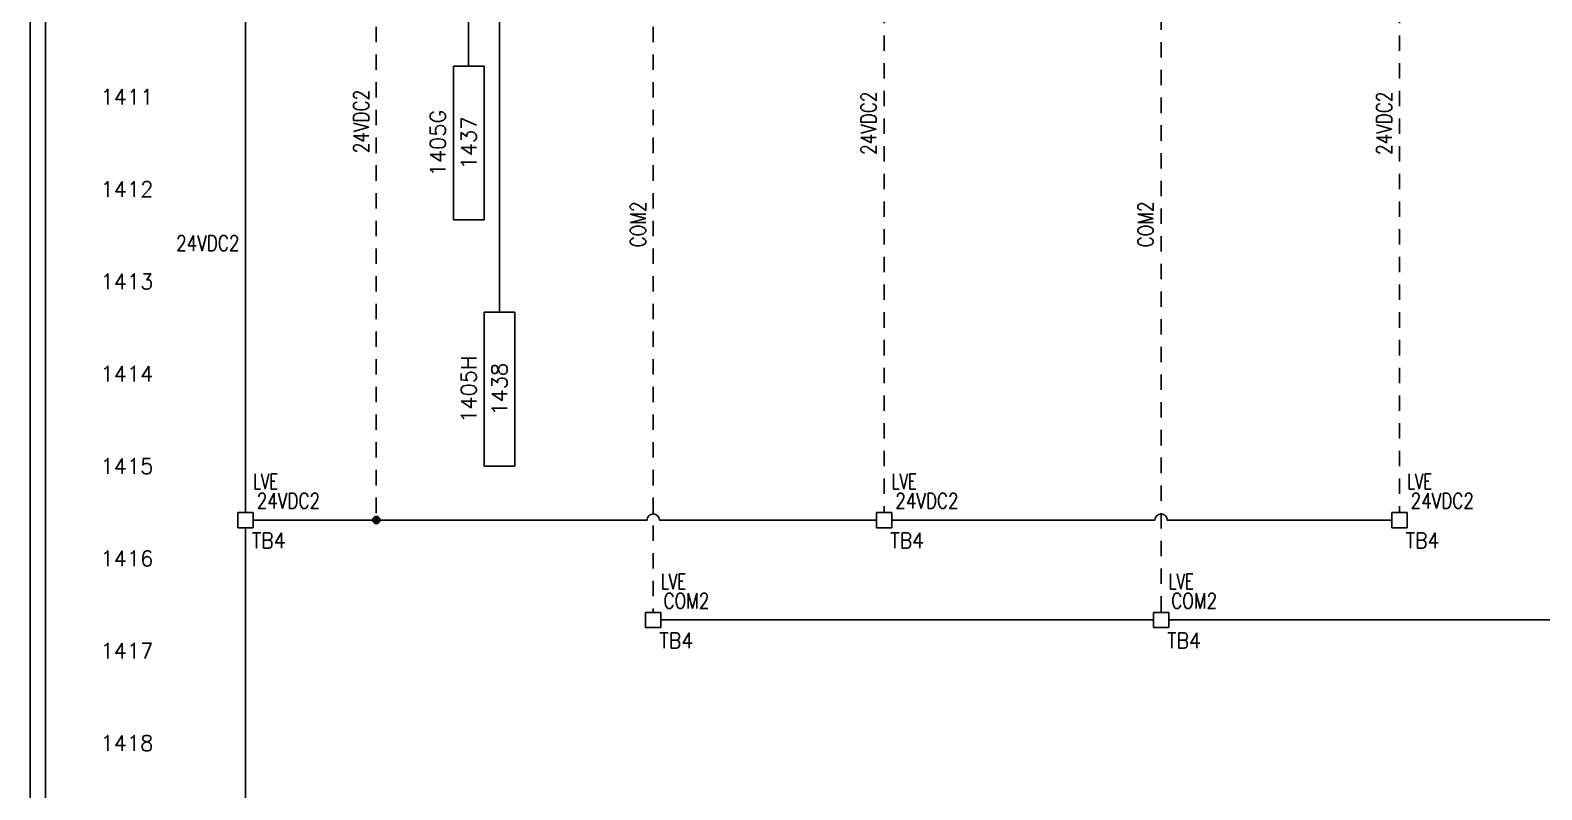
# Model space of a CAD drawing. Header units: inches. Extents: x 0 to 34.2, y 0 to 22.
# Drawn here: x 0 to 12.28, y 7.37 to 13.54 of the extents above; entities that cross this region are included whole.
import ezdxf
from ezdxf.enums import TextEntityAlignment as Align

# ---------------------------------------------------------------- set-up
doc = ezdxf.new("R2010")
doc.units = ezdxf.units.IN
doc.header["$MEASUREMENT"] = 0
doc.linetypes.add('HIDDEN2', pattern=[0.1875, 0.125, -0.0625])
for name, color, linetype in [('BLU_12AWG', 5, 'Continuous'), ('BLU_18AWG', 5, 'Continuous'), ('BLU_WHT_12AWG', 4, 'Continuous'), ('BLU_WHT_18AWG', 4, 'Continuous'), ('DESC', 150, 'Continuous'), ('LOC', 8, 'Continuous'), ('SYMS', 7, 'Continuous'), ('TAGS', 1, 'Continuous'), ('VIO_18AWG', 190, 'Continuous'), ('WIRENO', 3, 'Continuous'), ('WIREREF', 50, 'Continuous'), ('XREF', 7, 'Continuous')]:
    doc.layers.add(name, color=color, linetype=linetype)
doc.styles.add('Fields', font='simplex.shx', dxfattribs={"height": 0.185})
doc.styles.add('WD', font='romans.shx', dxfattribs={"height": 0.185})

# ---------------------------------------------------------------- blocks, each defined once
blk = doc.blocks.new('RG_Master_Ver_4_2_2')
at = {"color": 3}
blk.add_line((0.125, 21.734), (0.125, 0.194), dxfattribs=at)
blk.add_lwpolyline([(0, -0.044), (34.25, -0.044), (34.25, 21.956), (0, 21.956)], close=True, dxfattribs=at)
at = {"style": 'Fields'}
for tag, p in [('DESCRIPTION_3', (13.116, 1.307)), ('DRN_3', (15.472, 1.307)), ('CHK_3', (16.529, 1.307)), ('APP_3', (17.552, 1.307)), ('DATE_3', (18.829, 1.307)), ('DRAWING_DESC', (32.229, 1.246)), ('CUSTOMER', (28.997, 1.214)), ('DESCRIPTION_2', (13.116, 0.951)), ('DRN_2', (15.472, 0.951)), ('CHK_2', (16.529, 0.951)), ('APP_2', (17.552, 0.951)), ('DATE_2', (18.829, 0.951)), ('SIZE', (30.715, 0.894)), ('DRAWING_#', (32.125, 0.894)), ('REV', (33.543, 0.894)), ('DESCRIPTION_1', (13.116, 0.596)), ('DRN_1', (15.472, 0.596)), ('CHK_1', (16.529, 0.596)), ('APP_1', (17.552, 0.596)), ('DATE_1', (18.829, 0.596)), ('PROJECT_#', (28.981, 0.581)), ('DRN_BY', (30.875, 0.524)), ('CHK_BY', (31.762, 0.524)), ('APP_BY', (32.75, 0.524)), ('SCALE', (33.652, 0.524)), ('PROJECT_NAME', (29.021, 0.176)), ('SHEETNUM', (32.753, 0.176)), ('TTL_SHTS', (33.547, 0.176))]:
    blk.add_attdef(tag, text='', height=0.125, dxfattribs=at).set_placement(p, align=Align.CENTER)
at = {"style": 'Fields', "flags": 9}
blk.add_attdef('WD_TB', (9.953, 0.194), '', height=0.0638, dxfattribs=at)
blk = doc.blocks.new('WD_WNV')
at = {"linetype": 'Continuous', "style": 'WD', "width": 0.8}
blk.add_attdef('WIRENO', text='', height=0.125, dxfattribs=at).set_placement((-0.05, 0), align=Align.MIDDLE_RIGHT)
at = {"style": 'WD', "flags": 1}
for tag, p in [('W01USER', (-0.062, 0.094)), ('W02USER', (-0.062, 0.086)), ('W03USER', (-0.062, 0.078)), ('W04USER', (-0.062, 0.07)), ('W05USER', (-0.062, 0.062)), ('W06USER', (-0.062, 0.055)), ('W07USER', (-0.062, 0.047)), ('W08USER', (-0.062, 0.039)), ('W09USER', (-0.062, 0.031)), ('W10USER', (-0.062, 0.023))]:
    blk.add_attdef(tag, text='', height=0.005, dxfattribs=at).set_placement(p, align=Align.CENTER)
blk = doc.blocks.new('HA2S1_REF_1')
for p, q in [((0, 0.25), (0, 0)), ((1.25, 0.25), (0, 0.25)), ((1.25, 0), (1.25, 0.25)), ((0, 0), (1.25, 0))]:
    blk.add_line(p, q)
at = {"style": 'WD', "flags": 1}
blk.add_attdef('SIGCODE', text='', height=0.125, dxfattribs=at).set_placement((0.625, 0.3125), align=Align.CENTER)
at = {"style": 'WD'}
for tag, p in [('XREF', (0.625, 0.0625)), ('DESC1', (0.625, -0.1875))]:
    blk.add_attdef(tag, text='', height=0.125, dxfattribs=at).set_placement(p, align=Align.CENTER)
blk = doc.blocks.new('WDDOT')
for radius in [0.03, 0.0187, 0.00929]:
    blk.add_circle((0, 0), radius)
blk = doc.blocks.new('HT0W01')
for p, q in [((-0.062, 0.062), (0.062, 0.062)), ((-0.062, -0.062), (-0.062, 0.062)), ((0.062, 0.062), (0.062, -0.062)), ((0.062, -0.062), (-0.062, -0.062))]:
    blk.add_line(p, q)
at = {"style": 'WD'}
for tag, p, width in [('INST', (0.062, 0.42), 0.7), ('LOC', (0.062, 0.25), 0.7), ('DESC1', (0.05, -0.385), 0.8)]:
    blk.add_attdef(tag, p, '', height=0.125, dxfattribs=dict(at, width=width))
at = {"linetype": 'Continuous', "style": 'WD', "width": 0.8, "flags": 8}
blk.add_attdef('WIRENO', text='', height=0.125, dxfattribs=at).set_placement((0, 0.094), align=Align.CENTER)
at = {"style": 'WD', "flags": 1}
for tag, p, height in [('X4TERM01', (-0.062, 0), 0.0125), ('X4TERMDESC01', (-0.055, -0.023), 0.025), ('X2TERMDESC01', (-0.006, 0.029), 0.025), ('STRIPSEQ', (0, 0), 0.00125), ('X2TERM01', (0, 0.062), 0.0125), ('X1TERMDESC01', (0.039, 0.007), 0.025), ('X1TERM01', (0.062, 0), 0.0125), ('LINKTERM', (0, -0.002), 0.00125), ('X8TERM01', (0, -0.062), 0.0125), ('X8TERMDESC01', (0, -0.054), 0.025)]:
    blk.add_attdef(tag, p, '', height=height, dxfattribs=at)
at = {"linetype": 'Continuous', "style": 'WD'}
for tag, p, height, width, flags in [('TAGSTRIP', (0.05, -0.229), 0.125, 0.9, 8), ('CAT', (0.213, -0.406), 0.109, 0.8, 1), ('DESC2', (0.05, -0.541), 0.125, 0.8, 8), ('DESC3', (0.05, -0.698), 0.125, 0.8, 8)]:
    blk.add_attdef(tag, p, '', height=height, dxfattribs=dict(at, width=width, flags=flags))
at = {"linetype": 'Continuous', "style": 'WD', "width": 0.8, "flags": 1}
blk.add_attdef('MFG', text='', height=0.109, dxfattribs=at).set_placement((0.088, -0.406), align=Align.RIGHT)
at = {"style": 'WD', "width": 0.7, "flags": 1}
blk.add_attdef('ASSYCODE', (0.062, -0.281), '', height=0.01, dxfattribs=at)

msp = doc.modelspace()

# ---------------------------------------------------------------- linework, layer by layer
at = {"layer": 'BLU_12AWG'}
for p, q in [((1.75, 21.125), (1.75, 9.625)), ((1.75, 9.5), (1.75, 2.5)), ((5.013, 9.562), (1.812, 9.562)), ((6.875, 9.562), (5.112, 9.562)), ((9.137, 9.562), (7, 9.562)), ((11.062, 9.562), (9.238, 9.562))]:
    msp.add_line(p, q, dxfattribs=at)
at = {"layer": 'BLU_12AWG', "linetype": 'HIDDEN2'}
for p, q in [((2.812, 16.719), (2.812, 9.562)), ((6.938, 13.95), (6.938, 9.625)), ((11.125, 13.95), (11.125, 9.625))]:
    msp.add_line(p, q, dxfattribs=at)
at = {"layer": 'BLU_12AWG'}
for centre in [(5.062, 9.562), (9.188, 9.562)]:
    msp.add_arc(centre, 0.05, 0, 180, dxfattribs=at)
at = {"layer": 'BLU_18AWG'}
msp.add_line((3.562, 15.688), (3.562, 13.25), dxfattribs=at)
at = {"layer": 'BLU_WHT_12AWG'}
for p, q in [((5.125, 8.75), (9.125, 8.75)), ((9.25, 8.75), (14.938, 8.75))]:
    msp.add_line(p, q, dxfattribs=at)
at = {"layer": 'BLU_WHT_18AWG'}
msp.add_line((3.812, 14.938), (3.812, 11.25), dxfattribs=at)
at = {"layer": 'VIO_18AWG', "linetype": 'HIDDEN2'}
for p, q in [((5.062, 16.719), (5.062, 8.812)), ((9.188, 16.594), (9.188, 8.812))]:
    msp.add_line(p, q, dxfattribs=at)

# ---------------------------------------------------------------- block references
msp.add_blockref('RG_Master_Ver_4_2_2', (0, 0))
at = {"layer": 'SYMS'}
ref = msp.add_blockref('HA2S1_REF_1', (3.688, 12), dxfattribs=dict(at, rotation=90))
ref.add_attrib('XREF', '1437', dxfattribs={"layer": 'XREF', "height": 0.125, "rotation": 90, "style": 'WD'}).set_placement((3.625, 12.625), align=Align.CENTER)
ref.add_attrib('DESC1', '1405G', dxfattribs={"layer": 'DESC', "height": 0.125, "rotation": 90, "style": 'WD'}).set_placement((3.375, 12.625), align=Align.CENTER)
ref = msp.add_blockref('HA2S1_REF_1', (3.938, 10), dxfattribs=dict(at, rotation=90))
ref.add_attrib('XREF', '1438', dxfattribs={"layer": 'XREF', "height": 0.125, "rotation": 90, "style": 'WD'}).set_placement((3.875, 10.625), align=Align.CENTER)
ref.add_attrib('DESC1', '1405H', dxfattribs={"layer": 'DESC', "height": 0.125, "rotation": 90, "style": 'WD'}).set_placement((3.625, 10.625), align=Align.CENTER)
ref = msp.add_blockref('HT0W01', (1.75, 9.562), dxfattribs=at)
ref.add_attrib('LOC', 'LVE', (1.812, 9.812), dxfattribs={"layer": 'LOC', "height": 0.125, "style": 'WD', "width": 0.7})
ref.add_attrib('WIRENO', '24VDC2', dxfattribs={"layer": 'WIREREF', "linetype": 'Continuous', "height": 0.125, "style": 'WD', "width": 0.8, "flags": 8}).set_placement((2.098, 9.656), align=Align.CENTER)
ref.add_attrib('TAGSTRIP', 'TB4', (1.8, 9.334), dxfattribs={"layer": 'TAGS', "linetype": 'Continuous', "height": 0.125, "style": 'WD', "width": 0.9, "flags": 8})
ref = msp.add_blockref('HT0W01', (6.938, 9.562), dxfattribs=at)
ref.add_attrib('LOC', 'LVE', (7, 9.812), dxfattribs={"layer": 'LOC', "height": 0.125, "style": 'WD', "width": 0.7})
ref.add_attrib('WIRENO', '24VDC2', dxfattribs={"layer": 'WIREREF', "linetype": 'Continuous', "height": 0.125, "style": 'WD', "width": 0.8, "flags": 8}).set_placement((7.286, 9.656), align=Align.CENTER)
ref.add_attrib('TAGSTRIP', 'TB4', (6.987, 9.334), dxfattribs={"layer": 'TAGS', "linetype": 'Continuous', "height": 0.125, "style": 'WD', "width": 0.9, "flags": 8})
ref = msp.add_blockref('HT0W01', (11.125, 9.562), dxfattribs=at)
ref.add_attrib('LOC', 'LVE', (11.188, 9.812), dxfattribs={"layer": 'LOC', "height": 0.125, "style": 'WD', "width": 0.7})
ref.add_attrib('WIRENO', '24VDC2', dxfattribs={"layer": 'WIREREF', "linetype": 'Continuous', "height": 0.125, "style": 'WD', "width": 0.8, "flags": 8}).set_placement((11.473, 9.656), align=Align.CENTER)
ref.add_attrib('TAGSTRIP', 'TB4', (11.175, 9.334), dxfattribs={"layer": 'TAGS', "linetype": 'Continuous', "height": 0.125, "style": 'WD', "width": 0.9, "flags": 8})
msp.add_blockref('WDDOT', (2.812, 9.562), dxfattribs=at)
ref = msp.add_blockref('HT0W01', (5.062, 8.75), dxfattribs=at)
ref.add_attrib('LOC', 'LVE', (5.125, 9), dxfattribs={"layer": 'LOC', "height": 0.125, "style": 'WD', "width": 0.7})
ref.add_attrib('WIRENO', 'COM2', dxfattribs={"layer": 'WIREREF', "linetype": 'Continuous', "height": 0.125, "style": 'WD', "width": 0.8, "flags": 8}).set_placement((5.332, 8.844), align=Align.CENTER)
ref.add_attrib('TAGSTRIP', 'TB4', (5.112, 8.521), dxfattribs={"layer": 'TAGS', "linetype": 'Continuous', "height": 0.125, "style": 'WD', "width": 0.9, "flags": 8})
ref = msp.add_blockref('HT0W01', (9.188, 8.75), dxfattribs=at)
ref.add_attrib('LOC', 'LVE', (9.25, 9), dxfattribs={"layer": 'LOC', "height": 0.125, "style": 'WD', "width": 0.7})
ref.add_attrib('WIRENO', 'COM2', dxfattribs={"layer": 'WIREREF', "linetype": 'Continuous', "height": 0.125, "style": 'WD', "width": 0.8, "flags": 8}).set_placement((9.457, 8.844), align=Align.CENTER)
ref.add_attrib('TAGSTRIP', 'TB4', (9.237, 8.521), dxfattribs={"layer": 'TAGS', "linetype": 'Continuous', "height": 0.125, "style": 'WD', "width": 0.9, "flags": 8})
at = {"layer": 'WIRENO'}
ref = msp.add_blockref('WD_WNV', (3.312, 8.968), dxfattribs=dict(at, rotation=90))
ref.add_attrib('WIRENO', '24VDC2', dxfattribs={"linetype": 'Continuous', "height": 0.125, "rotation": 90, "style": 'WD', "width": 0.8}).set_placement((2.688, 13.057), align=Align.MIDDLE_RIGHT)
ref = msp.add_blockref('WD_WNV', (7.5, 8.954), dxfattribs=dict(at, rotation=90))
ref.add_attrib('WIRENO', '24VDC2', dxfattribs={"linetype": 'Continuous', "height": 0.125, "rotation": 90, "style": 'WD', "width": 0.8}).set_placement((6.812, 13.043), align=Align.MIDDLE_RIGHT)
ref = msp.add_blockref('WD_WNV', (11.688, 8.954), dxfattribs=dict(at, rotation=90))
ref.add_attrib('WIRENO', '24VDC2', dxfattribs={"linetype": 'Continuous', "height": 0.125, "rotation": 90, "style": 'WD', "width": 0.8}).set_placement((11, 13.043), align=Align.MIDDLE_RIGHT)
ref = msp.add_blockref('WD_WNV', (7.875, 10.498), dxfattribs=dict(at, rotation=90))
ref.add_attrib('WIRENO', 'COM2', dxfattribs={"linetype": 'Continuous', "height": 0.125, "rotation": 90, "style": 'WD', "width": 0.8}).set_placement((4.938, 12.15), align=Align.MIDDLE_RIGHT)
ref = msp.add_blockref('WD_WNV', (7.875, 7.061), dxfattribs=dict(at, rotation=90))
ref.add_attrib('WIRENO', 'COM2', dxfattribs={"linetype": 'Continuous', "height": 0.125, "rotation": 90, "style": 'WD', "width": 0.8}).set_placement((9.062, 12.15), align=Align.MIDDLE_RIGHT)
ref = msp.add_blockref('WD_WNV', (1.75, 11.812), dxfattribs=at)
ref.add_attrib('WIRENO', '24VDC2', dxfattribs={"linetype": 'Continuous', "height": 0.125, "style": 'WD', "width": 0.8}).set_placement((1.7, 11.812), align=Align.MIDDLE_RIGHT)

# ---------------------------------------------------------------- texts
at = {"style": 'WD'}
for s, p in [('1411', (1, 13)), ('1412', (1, 12.25)), ('1413', (1, 11.5)), ('1414', (1, 10.75)), ('1415', (1, 10)), ('1416', (1, 9.25)), ('1417', (1, 8.5)), ('1418', (1, 7.75))]:
    msp.add_text(s, height=0.125, dxfattribs=at).set_placement(p, align=Align.MIDDLE_RIGHT)

doc.saveas('drawing.dxf')
